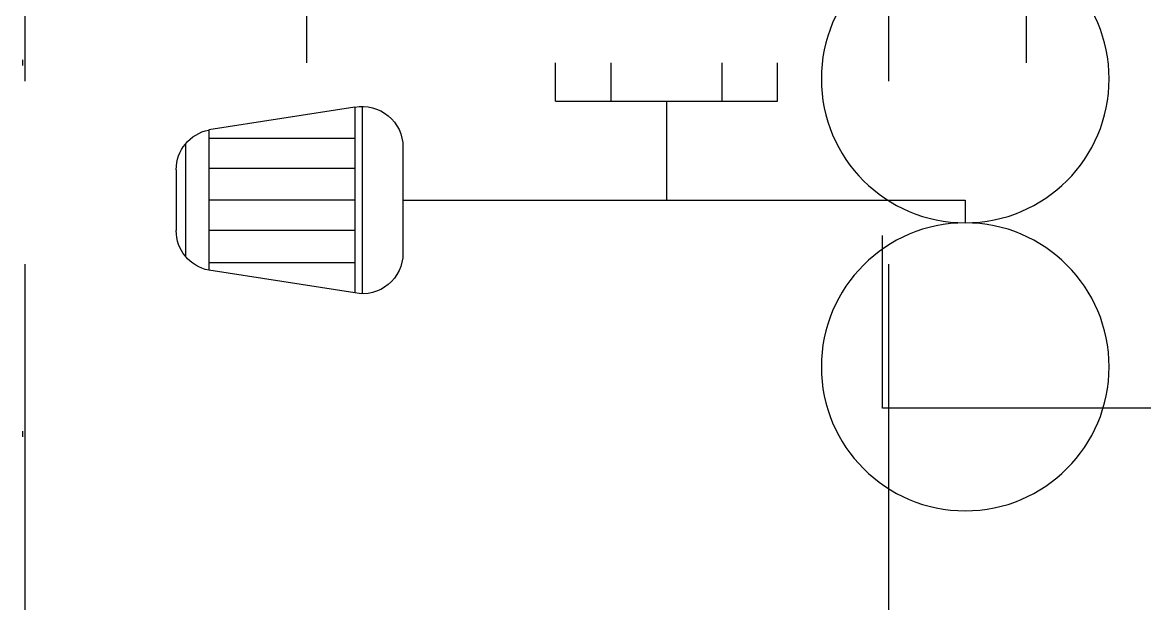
# Model space of a CAD drawing. Header units: inches. Extents: x 21 to 38546, y 13 to 15001.
# Drawn here: x 5341.71 to 5361.21, y 1722.84 to 1732.93 of the extents above; entities that cross this region are included whole.
import ezdxf

# ---------------------------------------------------------------- set-up
doc = ezdxf.new("R2010")
doc.units = ezdxf.units.IN
doc.header["$MEASUREMENT"] = 0
doc.linetypes.add('DOT', pattern=[6.35, 0, -6.35])
doc.linetypes.add('HIDDEN', pattern=[9.525, 6.35, -3.175])
doc.layers.add('pex_boru_gidiş', color=1, linetype='Continuous')
doc.layers.add('RAST-IST-RADYATÖR-DİNAMİK BLOK', color=83, linetype='Continuous')
doc.layers.add('Z_MİM_-KM-BEAM-RAY', color=8, linetype='DOT', lineweight=25)
doc.layers.add('Z_MİM_-KM-WALL-RAY', color=8, linetype='HIDDEN', lineweight=25)

# ---------------------------------------------------------------- blocks, each defined once
blk = doc.blocks.new('-KM_Kiriş İzi_ZK')
at = {"layer": 'Z_MİM_-KM-BEAM-RAY'}
blk.add_line((2010, 905), (2010, 680), dxfattribs=at)
blk = doc.blocks.new('IS_RADYATOR-PLAN-40')
at = {"layer": 'RAST-IST-RADYATÖR-DİNAMİK BLOK', "color": 10}
for centre in [(-10.28, 11.439), (-5.28, 11.439)]:
    blk.add_circle(centre, 2.5, dxfattribs=at)
blk = doc.blocks.new('IS_RADYATOR-PLAN-50')
at = {"layer": 'RAST-IST-RADYATÖR-DİNAMİK BLOK', "color": 10}
for centre in [(-10.28, 11.439), (-5.28, 11.439)]:
    blk.add_circle(centre, 2.5, dxfattribs=at)
blk = doc.blocks.new('IS_RADYATOR-PLAN-60')
at = {"layer": 'RAST-IST-RADYATÖR-DİNAMİK BLOK', "color": 10}
for centre in [(-10.28, 11.439), (-5.28, 11.439)]:
    blk.add_circle(centre, 2.5, dxfattribs=at)
blk = doc.blocks.new('IS_RADYATOR-PLAN-70')
at = {"layer": 'RAST-IST-RADYATÖR-DİNAMİK BLOK', "color": 10}
for centre in [(-10.28, 11.439), (-5.28, 11.439)]:
    blk.add_circle(centre, 2.5, dxfattribs=at)
blk = doc.blocks.new('IS_RADYATOR-PLAN-80')
at = {"layer": 'RAST-IST-RADYATÖR-DİNAMİK BLOK', "color": 10}
for centre in [(-10.28, 11.439), (-5.28, 11.439)]:
    blk.add_circle(centre, 2.5, dxfattribs=at)
blk = doc.blocks.new('IS_RADYATOR-PLAN-90')
at = {"layer": 'RAST-IST-RADYATÖR-DİNAMİK BLOK', "color": 10}
for centre in [(-10.28, 11.439), (-5.28, 11.439)]:
    blk.add_circle(centre, 2.5, dxfattribs=at)
blk = doc.blocks.new('IS_RADYATOR-PLAN-100')
at = {"layer": 'RAST-IST-RADYATÖR-DİNAMİK BLOK', "color": 10}
for centre in [(-10.28, 11.439), (-5.28, 11.439)]:
    blk.add_circle(centre, 2.5, dxfattribs=at)
blk = doc.blocks.new('IS_RADYATOR-PLAN-110')
at = {"layer": 'RAST-IST-RADYATÖR-DİNAMİK BLOK', "color": 10}
for centre in [(-10.28, 11.439), (-5.28, 11.439)]:
    blk.add_circle(centre, 2.5, dxfattribs=at)
blk = doc.blocks.new('IS_RADYATOR-PLAN-120')
at = {"layer": 'RAST-IST-RADYATÖR-DİNAMİK BLOK', "color": 10}
for centre in [(-10.28, 11.439), (-5.28, 11.439)]:
    blk.add_circle(centre, 2.5, dxfattribs=at)
blk = doc.blocks.new('IS_RADYATOR-PLAN-130')
at = {"layer": 'RAST-IST-RADYATÖR-DİNAMİK BLOK', "color": 10}
for centre in [(-10.28, 11.439), (-5.28, 11.439)]:
    blk.add_circle(centre, 2.5, dxfattribs=at)
blk = doc.blocks.new('IS_RADYATOR-PLAN-140')
at = {"layer": 'RAST-IST-RADYATÖR-DİNAMİK BLOK', "color": 10}
for centre in [(-10.28, 11.439), (-5.28, 11.439)]:
    blk.add_circle(centre, 2.5, dxfattribs=at)
blk = doc.blocks.new('IS_RADYATOR-PLAN-150')
at = {"layer": 'RAST-IST-RADYATÖR-DİNAMİK BLOK', "color": 7}
for p, q in [((-7.385, 11.439), (-7.78, 11.439)), ((-7.385, 1.67), (-7.385, 11.439)), ((-5.668, 6.25), (-7.385, 6.25)), ((-6.462, 1.67), (-8.309, 1.67)), ((-9.011, 0.968), (-5.76, 0.968)), ((-5.773, 0.833), (-8.998, 0.833)), ((-8.998, 0.833), (-8.603, -1.704)), ((-8.467, -1.704), (-8.467, 0.833)), ((-7.906, -1.704), (-7.906, 0.833)), ((-7.381, -1.704), (-7.381, 0.833)), ((-6.832, -1.704), (-6.832, 0.833)), ((-6.308, -1.704), (-6.308, 0.833)), ((-5.773, 0.833), (-6.168, -1.704)), ((-6.168, -1.704), (-8.603, -1.704)), ((-6.411, -2.11), (-8.36, -2.11)), ((-6.857, -2.27), (-7.914, -2.27))]:
    blk.add_line(p, q, dxfattribs=at)
at = {"layer": 'RAST-IST-RADYATÖR-DİNAMİK BLOK'}
for p, q in [((-5.668, 7.214), (-5.668, 8.178)), ((-5.668, 8.178), (-5, 8.178)), ((-5.668, 5.286), (-5.668, 7.214)), ((-5.668, 7.214), (-5, 7.214)), ((-5.668, 4.322), (-5.668, 5.286)), ((-5.668, 5.286), (-5, 5.286)), ((-5.668, 4.322), (-5, 4.322))]:
    blk.add_line(p, q, dxfattribs=at)
blk.add_lwpolyline([(-5, 0), (145, 0), (145, 12.5), (-5, 12.5)], dxfattribs=at)
at = {"layer": 'RAST-IST-RADYATÖR-DİNAMİK BLOK', "color": 10}
blk.add_circle((-10.28, 11.439), 2.5, dxfattribs=at)
at = {"layer": 'RAST-IST-RADYATÖR-DİNAMİK BLOK', "color": 7}
for centre, start, end in [((-8.309, 0.968), 90, 191.1518), ((-6.462, 0.968), 348.8482, 90), ((-7.914, -1.568), 191.1518, 270), ((-6.857, -1.568), 270, 348.8482)]:
    blk.add_arc(centre, 0.702, start, end, dxfattribs=at)
blk = doc.blocks.new('IS_RADYATOR-PLAN-160')
at = {"layer": 'RAST-IST-RADYATÖR-DİNAMİK BLOK', "color": 7}
for p, q in [((-7.385, 11.439), (-7.78, 11.439)), ((-7.385, 1.67), (-7.385, 11.439)), ((-5.668, 6.25), (-7.385, 6.25)), ((-6.462, 1.67), (-8.309, 1.67)), ((-9.011, 0.968), (-5.76, 0.968)), ((-5.773, 0.833), (-8.998, 0.833)), ((-8.998, 0.833), (-8.603, -1.704)), ((-8.467, -1.704), (-8.467, 0.833)), ((-7.906, -1.704), (-7.906, 0.833)), ((-7.381, -1.704), (-7.381, 0.833)), ((-6.832, -1.704), (-6.832, 0.833)), ((-6.308, -1.704), (-6.308, 0.833)), ((-5.773, 0.833), (-6.168, -1.704)), ((-6.168, -1.704), (-8.603, -1.704)), ((-6.411, -2.11), (-8.36, -2.11)), ((-6.857, -2.27), (-7.914, -2.27))]:
    blk.add_line(p, q, dxfattribs=at)
at = {"layer": 'RAST-IST-RADYATÖR-DİNAMİK BLOK'}
for p, q in [((-5.668, 7.214), (-5.668, 8.178)), ((-5.668, 8.178), (-5, 8.178)), ((-5.668, 5.286), (-5.668, 7.214)), ((-5.668, 7.214), (-5, 7.214)), ((-5.668, 4.322), (-5.668, 5.286)), ((-5.668, 5.286), (-5, 5.286)), ((-5.668, 4.322), (-5, 4.322))]:
    blk.add_line(p, q, dxfattribs=at)
blk.add_lwpolyline([(-5, 0), (155, 0), (155, 12.5), (-5, 12.5)], dxfattribs=at)
at = {"layer": 'RAST-IST-RADYATÖR-DİNAMİK BLOK', "color": 10}
blk.add_circle((-10.28, 11.439), 2.5, dxfattribs=at)
at = {"layer": 'RAST-IST-RADYATÖR-DİNAMİK BLOK', "color": 7}
for centre, start, end in [((-8.309, 0.968), 90, 191.1518), ((-6.462, 0.968), 348.8482, 90), ((-7.914, -1.568), 191.1518, 270), ((-6.857, -1.568), 270, 348.8482)]:
    blk.add_arc(centre, 0.702, start, end, dxfattribs=at)
blk = doc.blocks.new('IS_RADYATOR-PLAN-170')
at = {"layer": 'RAST-IST-RADYATÖR-DİNAMİK BLOK', "color": 7}
for p, q in [((-7.385, 11.439), (-7.78, 11.439)), ((-7.385, 1.67), (-7.385, 11.439)), ((-5.668, 6.25), (-7.385, 6.25)), ((-6.462, 1.67), (-8.309, 1.67)), ((-9.011, 0.968), (-5.76, 0.968)), ((-5.773, 0.833), (-8.998, 0.833)), ((-8.998, 0.833), (-8.603, -1.704)), ((-8.467, -1.704), (-8.467, 0.833)), ((-7.906, -1.704), (-7.906, 0.833)), ((-7.381, -1.704), (-7.381, 0.833)), ((-6.832, -1.704), (-6.832, 0.833)), ((-6.308, -1.704), (-6.308, 0.833)), ((-5.773, 0.833), (-6.168, -1.704)), ((-6.168, -1.704), (-8.603, -1.704)), ((-6.411, -2.11), (-8.36, -2.11)), ((-6.857, -2.27), (-7.914, -2.27))]:
    blk.add_line(p, q, dxfattribs=at)
at = {"layer": 'RAST-IST-RADYATÖR-DİNAMİK BLOK'}
for p, q in [((-5.668, 7.214), (-5.668, 8.178)), ((-5.668, 8.178), (-5, 8.178)), ((-5.668, 5.286), (-5.668, 7.214)), ((-5.668, 7.214), (-5, 7.214)), ((-5.668, 4.322), (-5.668, 5.286)), ((-5.668, 5.286), (-5, 5.286)), ((-5.668, 4.322), (-5, 4.322))]:
    blk.add_line(p, q, dxfattribs=at)
blk.add_lwpolyline([(-5, 0), (165, 0), (165, 12.5), (-5, 12.5)], dxfattribs=at)
at = {"layer": 'RAST-IST-RADYATÖR-DİNAMİK BLOK', "color": 10}
blk.add_circle((-10.28, 11.439), 2.5, dxfattribs=at)
at = {"layer": 'RAST-IST-RADYATÖR-DİNAMİK BLOK', "color": 7}
for centre, start, end in [((-8.309, 0.968), 90, 191.1518), ((-6.462, 0.968), 348.8482, 90), ((-7.914, -1.568), 191.1518, 270), ((-6.857, -1.568), 270, 348.8482)]:
    blk.add_arc(centre, 0.702, start, end, dxfattribs=at)
blk = doc.blocks.new('IS_RADYATOR-PLAN-180')
at = {"layer": 'RAST-IST-RADYATÖR-DİNAMİK BLOK', "color": 7}
for p, q in [((-7.385, 11.439), (-7.78, 11.439)), ((-7.385, 1.67), (-7.385, 11.439)), ((-5.668, 6.25), (-7.385, 6.25)), ((-6.462, 1.67), (-8.309, 1.67)), ((-9.011, 0.968), (-5.76, 0.968)), ((-5.773, 0.833), (-8.998, 0.833)), ((-8.998, 0.833), (-8.603, -1.704)), ((-8.467, -1.704), (-8.467, 0.833)), ((-7.906, -1.704), (-7.906, 0.833)), ((-7.381, -1.704), (-7.381, 0.833)), ((-6.832, -1.704), (-6.832, 0.833)), ((-6.308, -1.704), (-6.308, 0.833)), ((-5.773, 0.833), (-6.168, -1.704)), ((-6.168, -1.704), (-8.603, -1.704)), ((-6.411, -2.11), (-8.36, -2.11)), ((-6.857, -2.27), (-7.914, -2.27))]:
    blk.add_line(p, q, dxfattribs=at)
at = {"layer": 'RAST-IST-RADYATÖR-DİNAMİK BLOK'}
for p, q in [((-5.668, 7.214), (-5.668, 8.178)), ((-5.668, 8.178), (-5, 8.178)), ((-5.668, 5.286), (-5.668, 7.214)), ((-5.668, 7.214), (-5, 7.214)), ((-5.668, 4.322), (-5.668, 5.286)), ((-5.668, 5.286), (-5, 5.286)), ((-5.668, 4.322), (-5, 4.322))]:
    blk.add_line(p, q, dxfattribs=at)
blk.add_lwpolyline([(-5, 0), (175, 0), (175, 12.5), (-5, 12.5)], dxfattribs=at)
at = {"layer": 'RAST-IST-RADYATÖR-DİNAMİK BLOK', "color": 10}
blk.add_circle((-10.28, 11.439), 2.5, dxfattribs=at)
at = {"layer": 'RAST-IST-RADYATÖR-DİNAMİK BLOK', "color": 7}
for centre, start, end in [((-8.309, 0.968), 90, 191.1518), ((-6.462, 0.968), 348.8482, 90), ((-7.914, -1.568), 191.1518, 270), ((-6.857, -1.568), 270, 348.8482)]:
    blk.add_arc(centre, 0.702, start, end, dxfattribs=at)
blk = doc.blocks.new('IS_RADYATOR-PLAN-190')
at = {"layer": 'RAST-IST-RADYATÖR-DİNAMİK BLOK', "color": 7}
for p, q in [((-7.385, 11.439), (-7.78, 11.439)), ((-7.385, 1.67), (-7.385, 11.439)), ((-5.668, 6.25), (-7.385, 6.25)), ((-6.462, 1.67), (-8.309, 1.67)), ((-9.011, 0.968), (-5.76, 0.968)), ((-5.773, 0.833), (-8.998, 0.833)), ((-8.998, 0.833), (-8.603, -1.704)), ((-8.467, -1.704), (-8.467, 0.833)), ((-7.906, -1.704), (-7.906, 0.833)), ((-7.381, -1.704), (-7.381, 0.833)), ((-6.832, -1.704), (-6.832, 0.833)), ((-6.308, -1.704), (-6.308, 0.833)), ((-5.773, 0.833), (-6.168, -1.704)), ((-6.168, -1.704), (-8.603, -1.704)), ((-6.411, -2.11), (-8.36, -2.11)), ((-6.857, -2.27), (-7.914, -2.27))]:
    blk.add_line(p, q, dxfattribs=at)
at = {"layer": 'RAST-IST-RADYATÖR-DİNAMİK BLOK'}
for p, q in [((-5.668, 7.214), (-5.668, 8.178)), ((-5.668, 8.178), (-5, 8.178)), ((-5.668, 5.286), (-5.668, 7.214)), ((-5.668, 7.214), (-5, 7.214)), ((-5.668, 4.322), (-5.668, 5.286)), ((-5.668, 5.286), (-5, 5.286)), ((-5.668, 4.322), (-5, 4.322))]:
    blk.add_line(p, q, dxfattribs=at)
blk.add_lwpolyline([(-5, 0), (185, 0), (185, 12.5), (-5, 12.5)], dxfattribs=at)
at = {"layer": 'RAST-IST-RADYATÖR-DİNAMİK BLOK', "color": 10}
blk.add_circle((-10.28, 11.439), 2.5, dxfattribs=at)
at = {"layer": 'RAST-IST-RADYATÖR-DİNAMİK BLOK', "color": 7}
for centre, start, end in [((-8.309, 0.968), 90, 191.1518), ((-6.462, 0.968), 348.8482, 90), ((-7.914, -1.568), 191.1518, 270), ((-6.857, -1.568), 270, 348.8482)]:
    blk.add_arc(centre, 0.702, start, end, dxfattribs=at)
blk = doc.blocks.new('IS_RADYATOR-PLAN-200')
at = {"layer": 'RAST-IST-RADYATÖR-DİNAMİK BLOK', "color": 7}
for p, q in [((-2.385, 11.439), (-2.78, 11.439)), ((-2.385, 1.67), (-2.385, 11.439)), ((-0.668, 6.25), (-2.385, 6.25)), ((-1.462, 1.67), (-3.309, 1.67)), ((-4.011, 0.968), (-0.76, 0.968)), ((-0.773, 0.833), (-3.998, 0.833)), ((-3.998, 0.833), (-3.603, -1.704)), ((-3.467, -1.704), (-3.467, 0.833)), ((-2.906, -1.704), (-2.906, 0.833)), ((-2.381, -1.704), (-2.381, 0.833)), ((-1.832, -1.704), (-1.832, 0.833)), ((-1.308, -1.704), (-1.308, 0.833)), ((-0.773, 0.833), (-1.168, -1.704)), ((-1.168, -1.704), (-3.603, -1.704)), ((-1.411, -2.11), (-3.36, -2.11)), ((-1.857, -2.27), (-2.914, -2.27))]:
    blk.add_line(p, q, dxfattribs=at)
at = {"layer": 'RAST-IST-RADYATÖR-DİNAMİK BLOK'}
for p, q in [((-0.668, 7.214), (-0.668, 8.178)), ((-0.668, 8.178), (0, 8.178)), ((-0.668, 5.286), (-0.668, 7.214)), ((-0.668, 7.214), (0, 7.214)), ((-0.668, 4.322), (-0.668, 5.286)), ((-0.668, 5.286), (0, 5.286)), ((-0.668, 4.322), (0, 4.322))]:
    blk.add_line(p, q, dxfattribs=at)
blk.add_lwpolyline([(0, 0), (200, 0), (200, 12.5), (0, 12.5)], dxfattribs=at)
at = {"layer": 'RAST-IST-RADYATÖR-DİNAMİK BLOK', "color": 10}
blk.add_circle((-5.28, 11.439), 2.5, dxfattribs=at)
at = {"layer": 'RAST-IST-RADYATÖR-DİNAMİK BLOK', "color": 7}
for centre, start, end in [((-3.309, 0.968), 90, 191.1518), ((-1.462, 0.968), 348.8482, 90), ((-2.914, -1.568), 191.1518, 270), ((-1.857, -1.568), 270, 348.8482)]:
    blk.add_arc(centre, 0.702, start, end, dxfattribs=at)
blk = doc.blocks.new('IS_U4738')
for name, p in [('IS_RADYATOR-PLAN-40', (0, 0)), ('IS_RADYATOR-PLAN-50', (0, 0)), ('IS_RADYATOR-PLAN-60', (0, 0)), ('IS_RADYATOR-PLAN-70', (0, 0)), ('IS_RADYATOR-PLAN-80', (0, 0)), ('IS_RADYATOR-PLAN-90', (0, 0)), ('IS_RADYATOR-PLAN-100', (0, 0)), ('IS_RADYATOR-PLAN-110', (0, 0)), ('IS_RADYATOR-PLAN-120', (0, 0)), ('IS_RADYATOR-PLAN-130', (0, 0)), ('IS_RADYATOR-PLAN-140', (0, 0)), ('IS_RADYATOR-PLAN-150', (0, 0)), ('IS_RADYATOR-PLAN-160', (0, 0)), ('IS_RADYATOR-PLAN-170', (0, 0)), ('IS_RADYATOR-PLAN-180', (0, 0)), ('IS_RADYATOR-PLAN-190', (0, 0)), ('IS_RADYATOR-PLAN-200', (-5, 0))]:
    blk.add_blockref(name, p)

msp = doc.modelspace()

# ---------------------------------------------------------------- linework, layer by layer
at = {"layer": 'pex_boru_gidiş'}
msp.add_lwpolyline([(6332.984, 1655.131), (6332.984, 1726.231), (5356.655, 1726.231), (5356.655, 1729.231)], dxfattribs=at)
at = {"layer": 'Z_MİM_-KM-WALL-RAY'}
for p, q in [((5341.758, 1862.083), (5341.758, 1662.084)), ((5356.758, 1862.083), (5356.758, 1662.084))]:
    msp.add_line(p, q, dxfattribs=at)

# ---------------------------------------------------------------- block references
at = {"layer": 'RAST-IST-RADYATÖR-DİNAMİK BLOK', "xscale": -1, "rotation": 270}
msp.add_blockref('IS_U4738', (5346.655, 1737.231), dxfattribs=at)
at = {"layer": 'Z_MİM_-KM-BEAM-RAY'}
msp.add_blockref('-KM_Kiriş İzi_ZK', (3331.714, 982.083), dxfattribs=at)

doc.saveas('drawing.dxf')
